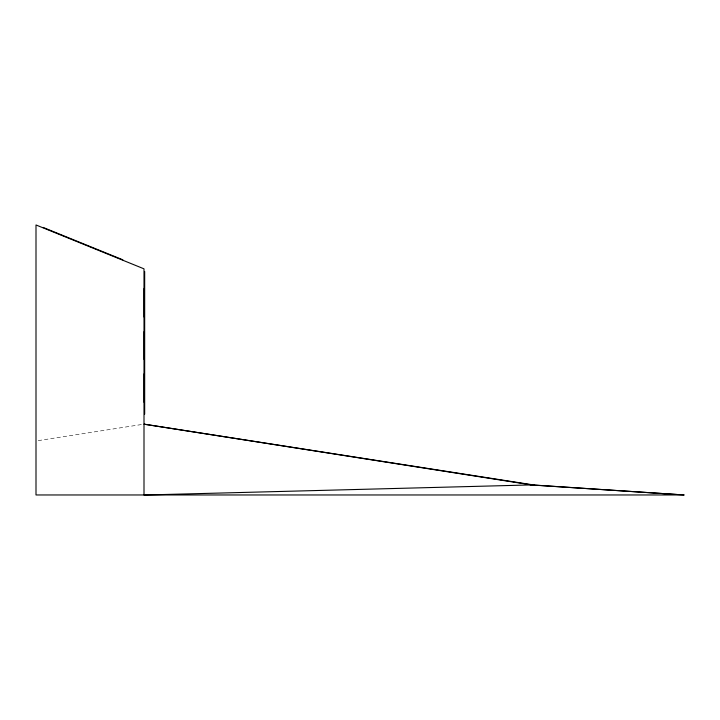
<?xml version="1.0" encoding="UTF-8"?>
<svg xmlns="http://www.w3.org/2000/svg" width="720" height="720" viewBox="0 0 720 720"><rect width="100%" height="100%" fill="white"/><g stroke="black" fill="none" stroke-linecap="round" stroke-linejoin="round"><path stroke-width="0.54" stroke-dasharray="3.6 2.7" d="M38.205 440.622L141.795 424.503"/><path stroke-width="1.08" d="M533.25 484.893L144 424.161L530.982 484.839L684 494.964L36 494.964L36 224.964L144 268.839L144 495.036L534.357 484.839M530.982 484.929L684 494.964M43.119 227.421L122.841 259.803M144.675 271.476L144.675 414.144M144.135 288.414L144.135 317.097M144.135 331.551L144.135 359.568M144.135 373.743L144.135 402.426"/></g></svg>
